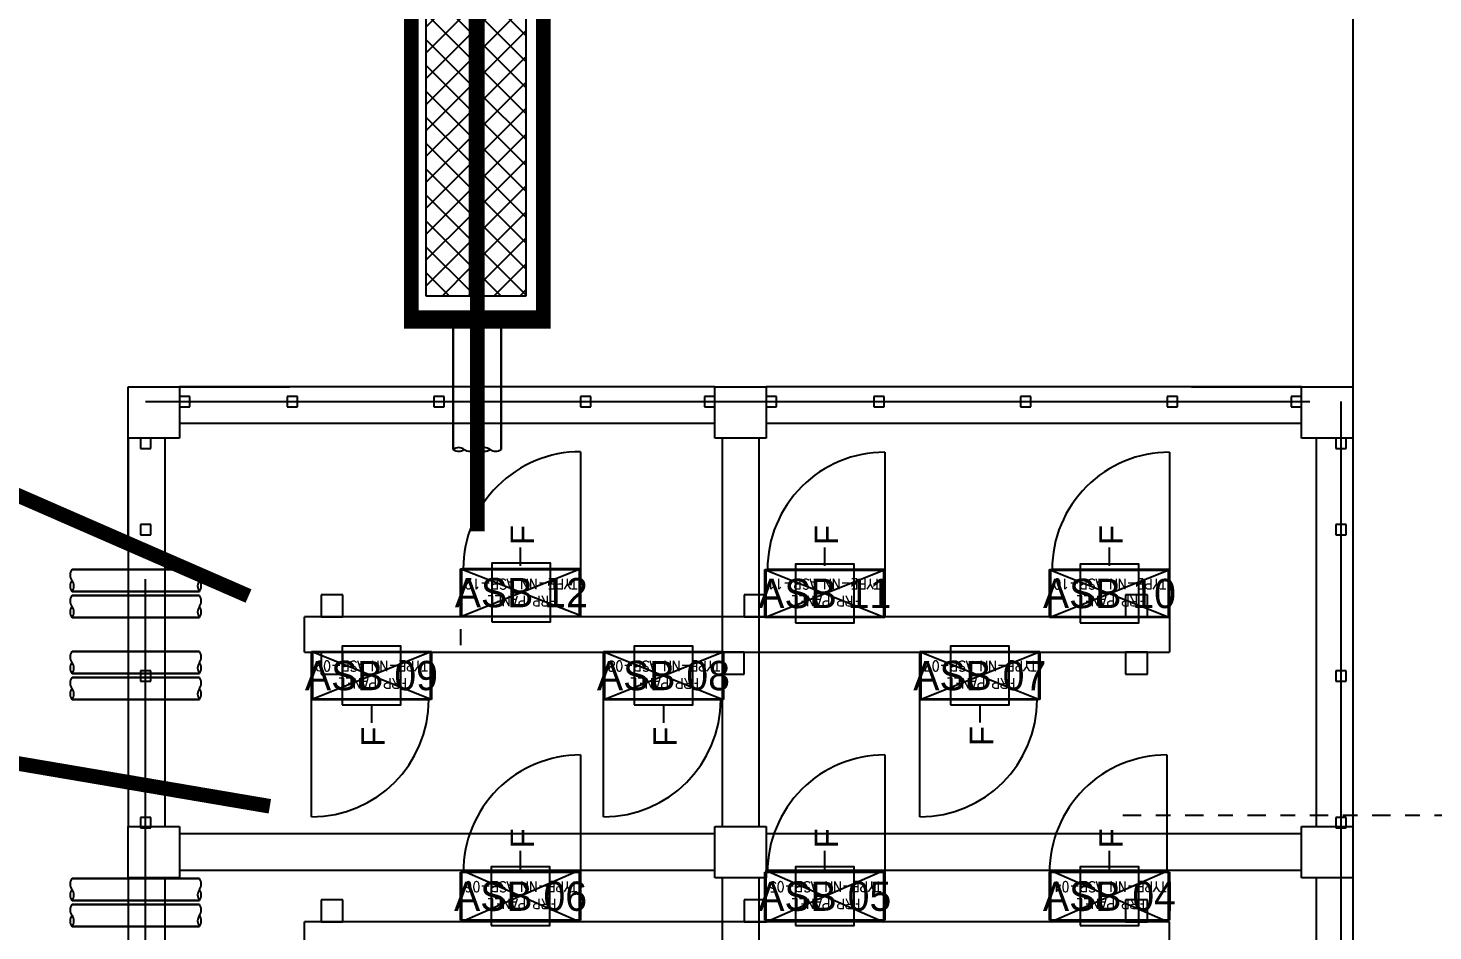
# Model space of a CAD drawing. Header units: metres. Extents: x 530959 to 531458, y 2674234 to 2674577.
# Drawn here: x 531141.56 to 531151.14, y 2674393.89 to 2674400.05 of the extents above; entities that cross this region are included whole.
import ezdxf
from ezdxf.enums import TextEntityAlignment as Align

# ---------------------------------------------------------------- set-up
doc = ezdxf.new("R2010")
doc.units = ezdxf.units.M
for name, pattern in [('CENTER', [2, 1.25, -0.25, 0.25, -0.25]), ('DASHED', [0.75, 0.5, -0.25]), ('DASHED2', [0.375, 0.25, -0.125]), ('HIDDEN', [0.375, 0.25, -0.125]), ('PHANTOM', [63.50000000000001, 31.75, -6.35, 6.35, -6.35, 6.35, -6.35])]:
    doc.linetypes.add(name, pattern=pattern)
for name, color, linetype in [('1', 5, 'Continuous'), ('300mm Hume Pipe', 74, 'Continuous'), ('Excavation', 7, 'Continuous'), ('IDT', 7, 'Continuous'), ('Trench (AC)-BL11', 14, 'Continuous')]:
    doc.layers.add(name, color=color, linetype=linetype)
doc.styles.add('Arial', font='arial.ttf')
doc.styles.add('RomanS', font='romans.shx')
doc.styles.get("Standard").update_dxf_attribs({"font": 'Adani Regular.ttf'})
doc.linetypes.add('FOUNDATION LAYOUT$0$FENCELINE1', pattern='A,6.35,-2.54,[133,ltypeshp.shx,S=2.54,R=0,X=-2.54,Y=0],-2.54,25.4', length=36.83)

# ---------------------------------------------------------------- blocks, each defined once
blk = doc.blocks.new('ASB')
at = {"layer": '1', "color": 5}
blk.add_lwpolyline([(-0.2, -0.2), (0.2, -0.2), (0.2, 0.2), (-0.2, 0.2)], close=True, dxfattribs=at)
at = {"layer": '1', "color": 7}
blk.add_attdef('ID', text='', height=0.2, dxfattribs=at).set_placement((0, 0), align=Align.MIDDLE_CENTER)
blk = doc.blocks.new('IDT')
at = {"layer": 'IDT', "color": 8, "linetype": 'PHANTOM', "ltscale": 0.25}
for p, q in [((33.78305947702646, 18.31032447560767), (33.78305947702646, 9.160324475607581)), ((25.63305947702636, 9.160324475607581), (25.63305947702636, 16.03532447560758)), ((33.78305947702646, 9.160324475607581), (25.63305947702636, 9.160324475607581))]:
    blk.add_line(p, q, dxfattribs=at)
at = {"layer": 'IDT', "color": 8}
for p, q in [((25.55203310577579, 12.4101457710284), (25.55203310577579, 15.06014577102826)), ((25.80203310577579, 12.4101457710284), (25.80203310577579, 15.06014577102826)), ((29.60203310577552, 12.4101457710284), (29.60203310577552, 15.06014577102826)), ((29.85203310577552, 12.4101457710284), (29.85203310577552, 15.06014577102826)), ((33.6520331057757, 12.4101457710284), (33.6520331057757, 15.06014577102826)), ((33.9020331057757, 12.4101457710284), (33.9020331057757, 15.06014577102826)), ((32.69925086083848, 12.9496635550712), (32.69925086083848, 12.70966355596477)), ((26.80203310577579, 12.70966355596477), (32.69924909500176, 12.70966355596477)), ((26.80203310577579, 12.6983996193245), (27.62003310577555, 12.6983996193245)), ((26.80203310577579, 12.37139961932451), (26.80203310577579, 12.6983996193245)), ((26.81103310577581, 12.36014072685623), (26.81103310577581, 12.70965851179255)), ((26.81103310577581, 12.70965851179255), (27.61103310577553, 12.70965851179255)), ((27.61103310577553, 12.70965851179255), (26.81103310577581, 12.36014072685623)), ((27.61103310577553, 12.36014072685623), (26.81103310577581, 12.70965851179255)), ((26.95103310577568, 12.70965851179255), (26.95103310577568, 12.55965851179269)), ((27.10103310577577, 12.70965851179255), (26.95103310577568, 12.70965851179255)), ((27.10103310577577, 12.55965851179269), (27.10103310577577, 12.70965851179255)), ((27.61103310577553, 12.70965851179255), (27.61103310577553, 12.36014072685623)), ((27.62003310577555, 12.6983996193245), (27.62003310577555, 12.37139961932451)), ((28.7430331057756, 12.6983996193245), (29.56103310577581, 12.6983996193245)), ((28.7430331057756, 12.37139961932451), (28.7430331057756, 12.6983996193245)), ((28.75203310577561, 12.36014072685623), (28.75203310577561, 12.70965851179255)), ((28.75203310577561, 12.70965851179255), (29.55203310577579, 12.70965851179255)), ((29.55203310577579, 12.70965851179255), (28.75203310577561, 12.36014072685623)), ((29.55203310577579, 12.36014072685623), (28.75203310577561, 12.70965851179255)), ((29.55203310577579, 12.70965851179255), (29.55203310577579, 12.36014072685623)), ((29.55203310577579, 12.70965851179255), (29.55203310577579, 12.55965851179246)), ((29.70203310577588, 12.70965851179255), (29.55203310577579, 12.70965851179255)), ((29.56103310577581, 12.6983996193245), (29.56103310577581, 12.37139961932451)), ((29.70203310577588, 12.55965851179246), (29.70203310577588, 12.70965851179255)), ((30.81703310577566, 12.69840466349649), (31.63503310577542, 12.69840466349649)), ((30.81703310577566, 12.37140466349649), (30.81703310577566, 12.69840466349649)), ((30.82603310577568, 12.36014577102844), (30.82603310577568, 12.70966355596477)), ((30.82603310577568, 12.70966355596477), (31.62603310577586, 12.70966355596477)), ((30.82603310577568, 12.36014577102844), (31.62603310577586, 12.70966355596477)), ((30.82603310577568, 12.70966355596477), (31.62603310577586, 12.36014577102844)), ((31.62603310577586, 12.70966355596477), (31.62603310577586, 12.36014577102844)), ((31.63503310577542, 12.69840466349649), (31.63503310577542, 12.37140466349649)), ((32.43692632624405, 12.70965851179255), (32.43692632624405, 12.55965851179269)), ((32.58692632624414, 12.70965851179255), (32.43692632624405, 12.70965851179255)), ((32.58692632624414, 12.55965851179269), (32.58692632624414, 12.70965851179255)), ((26.95103310577568, 12.55965851179269), (27.10103310577577, 12.55965851179269)), ((29.55203310577579, 12.55965851179246), (29.70203310577588, 12.55965851179246)), ((32.43692632624405, 12.55965851179269), (32.58692632624414, 12.55965851179269)), ((25.55203310577579, 12.06014577102826), (25.55203310577579, 12.4101457710284)), ((25.55203310577579, 12.4101457710284), (25.9020331057757, 12.4101457710284)), ((25.9020331057757, 12.4101457710284), (25.9020331057757, 12.06014577102826)), ((25.9020331057757, 12.36014577102844), (29.55203310577579, 12.36014577102844)), ((27.62003310577555, 12.37139961932451), (26.80203310577579, 12.37139961932451)), ((27.61103310577553, 12.36014072685623), (26.81103310577581, 12.36014072685623)), ((29.56103310577581, 12.37139961932451), (28.7430331057756, 12.37139961932451)), ((29.55203310577579, 12.36014072685623), (28.75203310577561, 12.36014072685623)), ((29.55203310577579, 12.06014577102826), (29.55203310577579, 12.4101457710284)), ((29.55203310577579, 12.4101457710284), (29.9020331057757, 12.4101457710284)), ((29.9020331057757, 12.4101457710284), (29.9020331057757, 12.06014577102826)), ((29.9020331057757, 12.36014577102844), (33.55203310577579, 12.36014577102844)), ((31.63503310577542, 12.37140466349649), (30.81703310577566, 12.37140466349649)), ((31.62603310577586, 12.36014577102844), (30.82603310577568, 12.36014577102844)), ((33.55203310577579, 12.06014577102826), (33.55203310577579, 12.4101457710284)), ((33.55203310577579, 12.4101457710284), (33.9020331057757, 12.4101457710284)), ((33.9020331057757, 12.4101457710284), (33.9020331057757, 12.06014577102826)), ((25.9020331057757, 12.11014577102844), (29.55203310577579, 12.11014577102844)), ((29.9020331057757, 12.11014577102844), (33.55203310577579, 12.11014577102844)), ((25.9020331057757, 12.06014577102826), (25.55203310577579, 12.06014577102826)), ((25.55203310577579, 9.410145771028397), (25.55203310577579, 12.06014577102826)), ((25.59805947702651, 12.06854747735485), (25.59805947702651, 11.99854747735469)), ((25.66805947702622, 12.06854747735485), (25.59805947702651, 12.06854747735485)), ((25.59805947702651, 11.99854747735469), (25.66805947702622, 11.99854747735469)), ((25.66805947702622, 11.99854747735469), (25.66805947702622, 12.06854747735485)), ((25.80203310577579, 9.410145771028397), (25.80203310577579, 12.06014577102826)), ((29.9020331057757, 12.06014577102826), (29.55203310577579, 12.06014577102826)), ((29.60203310577552, 9.410145771028397), (29.60203310577552, 12.06014577102826)), ((29.85203310577552, 9.410145771028397), (29.85203310577552, 12.06014577102826)), ((33.9020331057757, 12.06014577102826), (33.55203310577579, 12.06014577102826)), ((33.6520331057757, 9.410145771028397), (33.6520331057757, 12.06014577102826)), ((33.7480594770266, 12.06854747735485), (33.7480594770266, 11.99854747735469)), ((33.81805947702631, 12.06854747735485), (33.7480594770266, 12.06854747735485)), ((33.7480594770266, 11.99854747735469), (33.81805947702631, 11.99854747735469)), ((33.81805947702631, 11.99854747735469), (33.81805947702631, 12.06854747735485)), ((33.9020331057757, 9.410145771028397), (33.9020331057757, 12.06014577102826)), ((27.68603310577581, 11.1931585117926), (28.50403310577556, 11.1931585117926)), ((27.68603310577581, 10.86615851179261), (27.68603310577581, 11.1931585117926)), ((27.69503310577582, 10.86965851179264), (27.69503310577582, 11.18965851179257)), ((27.69503310577582, 11.18965851179257), (28.49503310577555, 11.18965851179257)), ((28.49503310577555, 11.18965851179257), (27.69503310577582, 10.86965851179264)), ((28.49503310577555, 10.86965851179264), (27.69503310577582, 11.18965851179257)), ((28.49503310577555, 11.18965851179257), (28.49503310577555, 10.86965851179264)), ((28.50403310577556, 11.1931585117926), (28.50403310577556, 10.86615851179261)), ((29.8430331057755, 11.19316355596482), (30.66103310577572, 11.19316355596482)), ((29.8430331057755, 10.86616355596482), (29.8430331057755, 11.19316355596482)), ((29.85203310577552, 10.86966355596462), (29.85203310577552, 11.18966355596478)), ((29.85203310577552, 11.18966355596478), (30.6520331057757, 11.18966355596478)), ((30.6520331057757, 11.18966355596478), (29.85203310577552, 10.86966355596462)), ((30.6520331057757, 10.86966355596462), (29.85203310577552, 11.18966355596478)), ((30.6520331057757, 11.18966355596478), (30.6520331057757, 10.86966355596462)), ((30.66103310577572, 11.19316355596482), (30.66103310577572, 10.86616355596482)), ((31.83392632624444, 11.19316355596482), (32.65192632624419, 11.19316355596482)), ((31.83392632624444, 10.86616355596482), (31.83392632624444, 11.19316355596482)), ((31.84292632624445, 10.86966355596462), (31.84292632624445, 11.18966355596478)), ((31.84292632624445, 11.18966355596478), (32.64292632624418, 11.18966355596478)), ((31.84292632624445, 10.86966355596462), (32.64292632624418, 11.18966355596478)), ((31.84292632624445, 11.18966355596478), (32.64292632624418, 10.86966355596485)), ((32.64292632624418, 11.18966355596478), (32.64292632624418, 10.86966355596485)), ((32.65192632624419, 11.19316355596482), (32.65192632624419, 10.86616355596482)), ((25.59805947702651, 11.06854747735485), (25.59805947702651, 10.99854747735469)), ((25.66805947702622, 11.06854747735485), (25.59805947702651, 11.06854747735485)), ((25.66805947702622, 10.99854747735469), (25.66805947702622, 11.06854747735485)), ((26.95103310577568, 11.01965851179273), (26.95103310577568, 10.86965851179264)), ((27.10103310577577, 11.01965851179273), (26.95103310577568, 11.01965851179273)), ((27.10103310577577, 10.86965851179264), (27.10103310577577, 11.01965851179273)), ((29.70203310577588, 11.01965851179273), (29.70203310577588, 10.86965851179264)), ((29.85203310577597, 11.01965851179273), (29.70203310577588, 11.01965851179273)), ((29.85203310577597, 10.86965851179264), (29.85203310577597, 11.01965851179273)), ((32.4369263262445, 11.0196585117925), (32.4369263262445, 10.86965851179264)), ((32.58692632624414, 11.0196585117925), (32.4369263262445, 11.0196585117925)), ((32.58692632624414, 10.86965851179264), (32.58692632624414, 11.0196585117925)), ((33.7480594770266, 11.06854747735485), (33.7480594770266, 10.99854747735469)), ((33.81805947702631, 11.06854747735485), (33.7480594770266, 11.06854747735485)), ((33.81805947702631, 10.99854747735469), (33.81805947702631, 11.06854747735485)), ((25.59805947702651, 10.99854747735469), (25.66805947702622, 10.99854747735469)), ((33.7480594770266, 10.99854747735469), (33.81805947702631, 10.99854747735469)), ((32.69924909500176, 10.86966355596462), (26.80203310577579, 10.86965851179286)), ((26.95103310577568, 10.86965851179264), (27.10103310577577, 10.86965851179264)), ((28.50403310577556, 10.86615851179261), (27.68603310577581, 10.86615851179261)), ((28.49503310577555, 10.86965851179264), (27.69503310577582, 10.86965851179264)), ((29.70203310577588, 10.86965851179264), (29.85203310577597, 10.86965851179264)), ((30.66103310577572, 10.86616355596482), (29.8430331057755, 10.86616355596482)), ((30.6520331057757, 10.86966355596462), (29.85203310577552, 10.86966355596462)), ((32.65192632624419, 10.86616355596482), (31.83392632624444, 10.86616355596482)), ((32.64292632624418, 10.86966355596485), (31.84292632624445, 10.86966355596462)), ((32.4369263262445, 10.86965851179264), (32.58692632624414, 10.86965851179264)), ((32.69925243467858, 10.86966355596758), (32.69925243467858, 10.62966355685978)), ((31.63518662643108, 10.71242244929829), (31.63518662643108, 10.8226436008905)), ((26.80203310577579, 10.6331585126876), (27.62003310577555, 10.6331585126876)), ((26.80203310577579, 10.3061585126876), (26.80203310577579, 10.6331585126876)), ((27.62003310577555, 10.6331585126876), (27.62003310577555, 10.3061585126876)), ((28.7430331057756, 10.6331585126876), (29.56103310577581, 10.6331585126876)), ((28.7430331057756, 10.3061585126876), (28.7430331057756, 10.6331585126876)), ((29.56103310577581, 10.6331585126876), (29.56103310577581, 10.3061585126876)), ((26.80203310577579, 10.62966355685978), (32.69924909500176, 10.62966355685978)), ((26.81103310577581, 10.30965851268763), (26.81103310577581, 10.62965851268757)), ((26.81103310577581, 10.62965851268757), (27.61103310577553, 10.62965851268757)), ((27.61103310577553, 10.62965851268757), (26.81103310577581, 10.30965851268763)), ((27.61103310577553, 10.30965851268763), (26.81103310577581, 10.62965851268757)), ((26.95103310577568, 10.62965851268757), (26.95103310577568, 10.6296585126878)), ((26.95103310577568, 10.62965851268757), (26.95103310577568, 10.47965851268748)), ((27.10103310577577, 10.62965851268757), (26.95103310577568, 10.62965851268757)), ((27.10103310577577, 10.47965851268748), (27.10103310577577, 10.62965851268757)), ((27.61103310577553, 10.62965851268757), (27.61103310577553, 10.30965851268763)), ((28.75203310577561, 10.30965851268763), (28.75203310577561, 10.62965851268757)), ((28.75203310577561, 10.62965851268757), (29.55203310577579, 10.62965851268757)), ((29.55203310577579, 10.62965851268757), (28.75203310577561, 10.30965851268763)), ((29.55203310577579, 10.30965851268763), (28.75203310577561, 10.62965851268757)), ((29.55203310577579, 10.62965851268757), (29.55203310577579, 10.30965851268763)), ((29.55203310577579, 10.62965851268757), (29.55203310577579, 10.47965851268748)), ((29.70203310577588, 10.62965851268757), (29.55203310577579, 10.62965851268757)), ((29.70203310577588, 10.47965851268748), (29.70203310577588, 10.62965851268757)), ((30.81703310577566, 10.62928158855436), (31.63503310577542, 10.62928158855436)), ((30.81703310577566, 10.30228158855437), (30.81703310577566, 10.62928158855436)), ((30.82603310577568, 10.3057815885544), (30.82603310577568, 10.62578158855433)), ((30.82603310577568, 10.62578158855433), (31.62603310577586, 10.62578158855433)), ((30.82603310577568, 10.3057815885544), (31.62603310577586, 10.62578158855433)), ((30.82603310577568, 10.61801765194389), (31.62603310577586, 10.3057815885544)), ((31.62603310577586, 10.62578158855433), (31.62603310577586, 10.3057815885544)), ((31.63503310577542, 10.62928158855436), (31.63503310577542, 10.30228158855437)), ((32.4369263262445, 10.62965851268757), (32.4369263262445, 10.47965851268748)), ((32.58692632624414, 10.62965851268757), (32.4369263262445, 10.62965851268757)), ((32.58692632624414, 10.47965851268748), (32.58692632624414, 10.62965851268757)), ((26.95103310577568, 10.47965851268748), (27.10103310577577, 10.47965851268748)), ((29.55203310577579, 10.47965851268748), (29.70203310577588, 10.47965851268748)), ((32.4369263262445, 10.47965851268748), (32.58692632624414, 10.47965851268748)), ((27.62003310577555, 10.3061585126876), (26.80203310577579, 10.3061585126876)), ((27.61103310577553, 10.30965851268763), (26.81103310577581, 10.30965851268763)), ((29.56103310577581, 10.3061585126876), (28.7430331057756, 10.3061585126876)), ((29.55203310577579, 10.30965851268763), (28.75203310577561, 10.30965851268763)), ((31.63503310577542, 10.30228158855437), (30.81703310577566, 10.30228158855437)), ((31.62603310577586, 10.3057815885544), (30.82603310577568, 10.3057815885544)), ((25.59805947702651, 10.06854747735485), (25.59805947702651, 9.998547477354691)), ((25.66805947702622, 10.06854747735485), (25.59805947702651, 10.06854747735485)), ((25.66805947702622, 9.998547477354691), (25.66805947702622, 10.06854747735485)), ((33.7480594770266, 10.06854747735485), (33.7480594770266, 9.998547477354691)), ((33.81805947702631, 10.06854747735485), (33.7480594770266, 10.06854747735485)), ((33.81805947702631, 9.998547477354691), (33.81805947702631, 10.06854747735485)), ((25.59805947702651, 9.998547477354691), (25.66805947702622, 9.998547477354691)), ((33.7480594770266, 9.998547477354691), (33.81805947702631, 9.998547477354691)), ((25.55203310577579, 9.06014577102826), (25.55203310577579, 9.410145771028397)), ((25.55203310577579, 9.410145771028397), (25.9020331057757, 9.410145771028397)), ((25.59805947702651, 9.480145771028333), (25.59805947702651, 9.410145771028397)), ((25.66805947702622, 9.480145771028333), (25.59805947702651, 9.480145771028333)), ((25.59805947702651, 9.410145771028397), (25.66805947702622, 9.410145771028397)), ((25.66805947702622, 9.410145771028397), (25.66805947702622, 9.480145771028333)), ((25.9020331057757, 9.410145771028397), (25.9020331057757, 9.06014577102826)), ((29.55203310577579, 9.06014577102826), (29.55203310577579, 9.410145771028397)), ((29.55203310577579, 9.410145771028397), (29.9020331057757, 9.410145771028397)), ((29.9020331057757, 9.410145771028397), (29.9020331057757, 9.06014577102826)), ((33.55203310577579, 9.06014577102826), (33.55203310577579, 9.410145771028397)), ((33.55203310577579, 9.410145771028397), (33.9020331057757, 9.410145771028397)), ((33.7480594770266, 9.480145771028333), (33.7480594770266, 9.410145771028397)), ((33.81805947702631, 9.480145771028333), (33.7480594770266, 9.480145771028333)), ((33.7480594770266, 9.410145771028397), (33.81805947702631, 9.410145771028397)), ((33.81805947702631, 9.410145771028397), (33.81805947702631, 9.480145771028333)), ((33.9020331057757, 9.410145771028397), (33.9020331057757, 9.06014577102826)), ((25.9020331057757, 9.31014577102826), (29.55203310577579, 9.31014577102826)), ((29.9020331057757, 9.31014577102826), (33.55203310577579, 9.31014577102826)), ((25.9020331057757, 9.195324475607663), (25.9020331057757, 9.1253244756075)), ((25.97203310577586, 9.195324475607663), (25.9020331057757, 9.195324475607663)), ((25.97203310577586, 9.1253244756075), (25.97203310577586, 9.195324475607663)), ((26.7480594770266, 9.195324475607663), (26.7480594770266, 9.1253244756075)), ((26.81805947702631, 9.195324475607663), (26.7480594770266, 9.195324475607663)), ((26.81805947702631, 9.1253244756075), (26.81805947702631, 9.195324475607663)), ((27.7480594770266, 9.195324475607663), (27.7480594770266, 9.1253244756075)), ((27.81805947702631, 9.195324475607663), (27.7480594770266, 9.195324475607663)), ((27.81805947702631, 9.1253244756075), (27.81805947702631, 9.195324475607663)), ((28.7480594770266, 9.195324475607663), (28.7480594770266, 9.1253244756075)), ((28.81805947702631, 9.195324475607663), (28.7480594770266, 9.195324475607663)), ((28.81805947702631, 9.1253244756075), (28.81805947702631, 9.195324475607663)), ((29.48220577756118, 9.195324475607663), (29.48220577756118, 9.1253244756075)), ((29.55220577756089, 9.195324475607663), (29.48220577756118, 9.195324475607663)), ((29.55220577756089, 9.1253244756075), (29.55220577756089, 9.195324475607663)), ((29.9020331057757, 9.195324475607663), (29.9020331057757, 9.1253244756075)), ((29.97203310577586, 9.195324475607663), (29.9020331057757, 9.195324475607663)), ((29.97203310577586, 9.1253244756075), (29.97203310577586, 9.195324475607663)), ((30.7480594770266, 9.195324475607663), (30.7480594770266, 9.1253244756075)), ((30.81805947702631, 9.195324475607663), (30.7480594770266, 9.195324475607663)), ((30.81805947702631, 9.1253244756075), (30.81805947702631, 9.195324475607663)), ((31.7480594770266, 9.195324475607663), (31.7480594770266, 9.1253244756075)), ((31.81805947702631, 9.195324475607663), (31.7480594770266, 9.195324475607663)), ((31.81805947702631, 9.1253244756075), (31.81805947702631, 9.195324475607663)), ((32.7480594770266, 9.195324475607663), (32.7480594770266, 9.1253244756075)), ((32.81805947702631, 9.195324475607663), (32.7480594770266, 9.195324475607663)), ((32.81805947702631, 9.1253244756075), (32.81805947702631, 9.195324475607663)), ((33.48203310577563, 9.195324475607663), (33.48203310577563, 9.1253244756075)), ((33.55203310577579, 9.195324475607663), (33.48203310577563, 9.195324475607663)), ((33.55203310577579, 9.1253244756075), (33.55203310577579, 9.195324475607663)), ((25.9020331057757, 9.1253244756075), (25.97203310577586, 9.1253244756075)), ((26.7480594770266, 9.1253244756075), (26.81805947702631, 9.1253244756075)), ((27.7480594770266, 9.1253244756075), (27.81805947702631, 9.1253244756075)), ((28.7480594770266, 9.1253244756075), (28.81805947702631, 9.1253244756075)), ((29.48220577756118, 9.1253244756075), (29.55220577756089, 9.1253244756075)), ((29.9020331057757, 9.1253244756075), (29.97203310577586, 9.1253244756075)), ((30.7480594770266, 9.1253244756075), (30.81805947702631, 9.1253244756075)), ((31.7480594770266, 9.1253244756075), (31.81805947702631, 9.1253244756075)), ((32.7480594770266, 9.1253244756075), (32.81805947702631, 9.1253244756075)), ((33.48203310577563, 9.1253244756075), (33.55203310577579, 9.1253244756075)), ((25.9020331057757, 9.06014577102826), (25.55203310577579, 9.06014577102826)), ((25.9020331057757, 9.06014577102826), (29.55203310577579, 9.06014577102826)), ((29.9020331057757, 9.06014577102826), (29.55203310577579, 9.06014577102826)), ((29.9020331057757, 9.06014577102826), (33.55203310577579, 9.06014577102826)), ((33.9020331057757, 9.06014577102826), (33.55203310577579, 9.06014577102826))]:
    blk.add_line(p, q, dxfattribs=at)
at = {"layer": 'IDT', "color": 8, "linetype": 'HIDDEN', "ltscale": 2.5}
for p, q in [((26.80203310577579, 12.94965849996277), (26.80203310577579, 12.70966355596477)), ((26.80203310577579, 10.62966355685978), (26.80203292904551, 10.86965851179264))]:
    blk.add_line(p, q, dxfattribs=at)
at = {"layer": 'IDT', "color": 124}
for p, q in [((34.28454869628402, 12.74087170985524), (33.41546722306956, 12.74087170985524)), ((33.41546722306956, 12.74087170985524), (34.28454869628402, 12.74087170985524)), ((33.41546722306956, 12.59087170985538), (34.28454869628402, 12.59087170985538)), ((34.28454869628402, 12.59087170985538), (33.41546722306956, 12.59087170985538)), ((34.28454869628584, 12.56382425637355), (33.41546722307137, 12.56382425637355)), ((33.41546722307137, 12.56382425637355), (34.28454869628584, 12.56382425637355)), ((33.41546722307137, 12.41382425637346), (34.28454869628584, 12.41382425637346)), ((34.28454869628584, 12.41382425637346), (33.41546722307137, 12.41382425637346)), ((34.28454869628402, 11.19321100944774), (33.41546722306956, 11.19321100944774)), ((33.41546722306956, 11.19321100944774), (34.28454869628402, 11.19321100944774)), ((33.41546722306956, 11.04321100944787), (34.28454869628402, 11.04321100944787)), ((34.28454869628402, 11.04321100944787), (33.41546722306956, 11.04321100944787)), ((34.28454869628584, 11.01616355596605), (33.41546722307137, 11.01616355596605)), ((33.41546722307137, 11.01616355596605), (34.28454869628584, 11.01616355596605)), ((33.41546722307137, 10.86616355596618), (34.28454869628584, 10.86616355596618)), ((34.28454869628584, 10.86616355596618), (33.41546722307137, 10.86616355596618)), ((34.28454869628402, 10.63321101034273), (33.41546722306956, 10.63321101034273)), ((33.41546722306956, 10.63321101034273), (34.28454869628402, 10.63321101034273)), ((33.41546722306956, 10.48321101034287), (34.28454869628402, 10.48321101034287)), ((34.28454869628402, 10.48321101034287), (33.41546722306956, 10.48321101034287)), ((34.28454869628584, 10.45616355686104), (33.41546722307137, 10.45616355686104)), ((33.41546722307137, 10.45616355686104), (34.28454869628584, 10.45616355686104)), ((33.41546722307137, 10.30616355686118), (34.28454869628584, 10.30616355686118)), ((34.28454869628584, 10.30616355686118), (33.41546722307137, 10.30616355686118)), ((31.3578251571378, 9.487376799342314), (31.3578251571378, 8.61829532612785)), ((31.3578251571378, 8.61829532612785), (31.3578251571378, 9.487376799342314)), ((31.50782515713789, 8.61829532612785), (31.50782515713789, 9.487376799342314)), ((31.50782515713789, 9.487376799342314), (31.50782515713789, 8.61829532612785)), ((31.53487261061926, 9.487376799344133), (31.53487261061926, 8.618295326129669)), ((31.53487261061926, 8.618295326129669), (31.53487261061926, 9.487376799344133)), ((31.68487261061935, 8.618295326129669), (31.68487261061935, 9.487376799344133)), ((31.68487261061935, 9.487376799344133), (31.68487261061935, 8.618295326129669))]:
    blk.add_line(p, q, dxfattribs=at)
at = {"layer": 'IDT', "color": 7}
for p, q in [((26.80203310577579, 12.6983996193245), (27.62003310577555, 12.6983996193245)), ((26.80203310577579, 12.37139961932451), (26.80203310577579, 12.6983996193245)), ((27.62003310577555, 12.6983996193245), (27.62003310577555, 12.37139961932451)), ((28.7430331057756, 12.6983996193245), (29.56103310577581, 12.6983996193245)), ((28.7430331057756, 12.37139961932451), (28.7430331057756, 12.6983996193245)), ((29.56103310577581, 12.6983996193245), (29.56103310577581, 12.37139961932451)), ((30.81703310577566, 12.69840466349649), (31.63503310577542, 12.69840466349649)), ((30.81703310577566, 12.37140466349649), (30.81703310577566, 12.69840466349649)), ((31.63503310577542, 12.69840466349649), (31.63503310577542, 12.37140466349649)), ((27.62003310577555, 12.37139961932451), (26.80203310577579, 12.37139961932451)), ((29.56103310577581, 12.37139961932451), (28.7430331057756, 12.37139961932451)), ((31.63503310577542, 12.37140466349649), (30.81703310577566, 12.37140466349649)), ((27.21103310577544, 12.34967314081598), (27.21103310577544, 12.29851736962621)), ((27.21103310577544, 12.29851736962621), (27.21103310577544, 12.22599490130699)), ((29.1520331057757, 12.34967314081598), (29.1520331057757, 12.29851736962621)), ((29.1520331057757, 12.29851736962621), (29.1520331057757, 12.22599490130699)), ((31.22603310577577, 12.34967818498797), (31.22603310577577, 12.2985224137982)), ((31.22603310577577, 12.2985224137982), (31.22603310577577, 12.2259999454792)), ((28.09503310577546, 11.27669120714529), (28.09503310577546, 11.34921367546428)), ((30.25203310577561, 11.28019625131731), (30.25203310577561, 11.35271871963653)), ((32.24292632624409, 11.28019625131731), (32.24292632624409, 11.35271871963653)), ((28.09503310577546, 11.22553543595552), (28.09503310577546, 11.27669120714529)), ((30.25203310577561, 11.22904048012754), (30.25203310577561, 11.28019625131731)), ((32.24292632624409, 11.22904048012776), (32.24292632624409, 11.28019625131731)), ((27.68603310577581, 11.1931585117926), (28.50403310577556, 11.1931585117926)), ((27.68603310577581, 10.86615851179261), (27.68603310577581, 11.1931585117926)), ((28.50403310577556, 11.1931585117926), (28.50403310577556, 10.86615851179261)), ((29.8430331057755, 11.19316355596482), (30.66103310577572, 11.19316355596482)), ((29.8430331057755, 10.86616355596482), (29.8430331057755, 11.19316355596482)), ((30.66103310577572, 11.19316355596482), (30.66103310577572, 10.86616355596482)), ((31.83392632624444, 11.19316355596482), (32.65192632624419, 11.19316355596482)), ((31.83392632624444, 10.86616355596482), (31.83392632624444, 11.19316355596482)), ((32.65192632624419, 11.19316355596482), (32.65192632624419, 10.86616355596482)), ((28.50403310577556, 10.86615851179261), (27.68603310577581, 10.86615851179261)), ((30.66103310577572, 10.86616355596482), (29.8430331057755, 10.86616355596482)), ((32.65192632624419, 10.86616355596482), (31.83392632624444, 10.86616355596482)), ((26.80203310577579, 10.6331585126876), (27.62003310577555, 10.6331585126876)), ((26.80203310577579, 10.3061585126876), (26.80203310577579, 10.6331585126876)), ((27.62003310577555, 10.6331585126876), (27.62003310577555, 10.3061585126876)), ((28.7430331057756, 10.6331585126876), (29.56103310577581, 10.6331585126876)), ((28.7430331057756, 10.3061585126876), (28.7430331057756, 10.6331585126876)), ((29.56103310577581, 10.6331585126876), (29.56103310577581, 10.3061585126876)), ((30.81703310577566, 10.62928158855436), (31.63503310577542, 10.62928158855436)), ((30.81703310577566, 10.30228158855437), (30.81703310577566, 10.62928158855436)), ((31.63503310577542, 10.62928158855436), (31.63503310577542, 10.30228158855437)), ((27.62003310577555, 10.3061585126876), (26.80203310577579, 10.3061585126876)), ((27.21103310577544, 10.28055006587385), (27.21103310577544, 10.22939429468408)), ((29.56103310577581, 10.3061585126876), (28.7430331057756, 10.3061585126876)), ((29.1520331057757, 10.28055006587385), (29.1520331057757, 10.22939429468408)), ((31.63503310577542, 10.30228158855437), (30.81703310577566, 10.30228158855437)), ((31.22603310577577, 10.28055511004584), (31.22603310577577, 10.22939933885607)), ((27.21103310577544, 10.22939429468408), (27.21103310577544, 10.15687182636486)), ((29.1520331057757, 10.22939429468408), (29.1520331057757, 10.15687182636486)), ((31.22603310577577, 10.22939933885607), (31.22603310577577, 10.15687687053685))]:
    blk.add_line(p, q, dxfattribs=at)
at = {"layer": 'IDT', "color": 8, "linetype": 'DASHED', "ltscale": 5}
for p, q in [((26.82003310577582, 11.57139961932478), (26.82003310577582, 12.37139961932451)), ((26.82003310577582, 12.37139961932451), (26.86386872221445, 12.37139961932451)), ((26.86386872221445, 12.37139961932451), (27.62003310577555, 12.37139961932451)), ((28.7430331057756, 11.57139961932478), (28.7430331057756, 12.37139961932451)), ((28.7430331057756, 12.37139961932451), (28.78686872221422, 12.37139961932451)), ((28.78686872221422, 12.37139961932451), (29.54303310577532, 12.37139961932451)), ((30.81703310577566, 11.57139961932478), (30.81703310577566, 12.37139961932451)), ((30.81703310577566, 12.37139961932451), (30.86086872221384, 12.37139961932451)), ((30.86086872221384, 12.37139961932451), (31.61703310577539, 12.37139961932451)), ((28.50403310577556, 11.99315851179233), (28.50403310577556, 11.1931585117926)), ((30.66103310577617, 11.99316355596432), (30.66103310577617, 11.19316355596482)), ((32.65192632624419, 11.99316355596454), (32.65192632624419, 11.19316355596482)), ((28.46019748933739, 11.1931585117926), (27.70403310577584, 11.1931585117926)), ((28.50403310577556, 11.1931585117926), (28.46019748933739, 11.1931585117926)), ((30.61719748933754, 11.19316355596482), (29.86103310577644, 11.19316355596482)), ((30.66103310577617, 11.19316355596482), (30.61719748933754, 11.19316355596482)), ((32.60809070980602, 11.19316355596482), (31.85192632624447, 11.19316355596482)), ((32.65192632624419, 11.19316355596482), (32.60809070980602, 11.19316355596482)), ((26.80203310577579, 9.506158512688103), (26.80203310577579, 10.3061585126876)), ((26.80203310577579, 10.3061585126876), (26.84586872221396, 10.3061585126876)), ((26.84586872221396, 10.3061585126876), (27.60203310577552, 10.3061585126876)), ((28.7430331057756, 9.506158512688103), (28.7430331057756, 10.3061585126876)), ((28.7430331057756, 10.3061585126876), (28.78686872221377, 10.3061585126876)), ((28.78686872221377, 10.3061585126876), (29.54303310577532, 10.3061585126876)), ((30.81703310577566, 9.502281588554638), (30.81703310577566, 10.30228158855437)), ((30.81703310577566, 10.30228158855437), (30.86086872221384, 10.30228158855437)), ((30.86086872221384, 10.30228158855437), (31.61703310577539, 10.30228158855437))]:
    blk.add_line(p, q, dxfattribs=at)
at = {"layer": 'IDT', "color": 8, "linetype": 'CENTER', "ltscale": 0.1}
blk.add_line((12.54466172499477, 11.98536070191847), (27.16418015071557, 11.98536070191847), dxfattribs=at)
at = {"layer": 'IDT', "color": 8, "linetype": 'DASHED2', "ltscale": 5}
for p, q in [((25.55203310577579, 9.06014577102826), (25.55203310577579, 10.1601457710284)), ((33.9020331057757, 10.1601457710284), (33.9020331057757, 9.06014577102826)), ((26.6520331057757, 9.06014577102826), (25.55203310577579, 9.06014577102826)), ((33.9020331057757, 9.06014577102826), (32.80203310577579, 9.06014577102826))]:
    blk.add_line(p, q, dxfattribs=at)
at = {"layer": 'IDT', "color": 7, "linetype": 'FOUNDATION LAYOUT$0$FENCELINE1', "ltscale": 0.01}
blk.add_lwpolyline([(19.91065726106834, 22.48539390819508), (11.80103310577559, 22.48539390819508), (11.80103310577559, 6.210393908265019), (19.73137271900467, 6.210393908225001), (25.55203310577579, 6.210393908225001), (25.55203310577579, 9.06014577102826)], dxfattribs=at)
at = {"layer": 'IDT', "color": 124}
for centre, radius, start, end in [((33.46528137758176, 12.70337170985579), 0.06235142331725626, 143.0276363458421, 216.9723636541578), ((33.36565306855007, 12.70337170985465), 0.06235142332423081, 323.0276363719184, 36.97236362808165), ((34.33436285080396, 12.70337170985465), 0.06235142332423081, 143.0276363719183, 216.9723636280808), ((34.23473454177227, 12.70337170985579), 0.06235142331725626, 323.0276363458421, 36.9723636541579), ((33.46528137758449, 12.6283717098546), 0.06235142331974031, 143.0276363562435, 216.9723636280808), ((34.23473454176909, 12.6283717098546), 0.06235142331974031, 323.0276363719184, 36.9723636437565), ((33.46528137758358, 12.52632425637387), 0.06235142331725626, 143.0276363458421, 216.9723636541578), ((33.36565306855189, 12.52632425637296), 0.06235142332423081, 323.0276363719184, 36.97236362808165), ((34.33436285080577, 12.52632425637296), 0.06235142332423081, 143.0276363719183, 216.9723636280808), ((34.23473454177409, 12.52632425637387), 0.06235142331725626, 323.0276363458421, 36.9723636541579), ((33.46528137758631, 12.45132425637291), 0.06235142331974031, 143.0276363562435, 216.9723636280808), ((34.23473454177091, 12.45132425637291), 0.06235142331974031, 323.0276363719184, 36.9723636437565), ((33.46528137758176, 11.15571100944828), 0.06235142331725626, 143.0276363458421, 216.9723636541578), ((33.46528137758449, 11.0807110094471), 0.06235142331974031, 143.0276363562435, 216.9723636280808), ((33.36565306855007, 11.15571100944715), 0.06235142332423081, 323.0276363719184, 36.97236362808165), ((34.33436285080396, 11.15571100944715), 0.06235142332423081, 143.0276363719183, 216.9723636280808), ((34.23473454177227, 11.15571100944828), 0.06235142331725626, 323.0276363458421, 36.9723636541579), ((34.23473454176909, 11.0807110094471), 0.06235142331974031, 323.0276363719184, 36.9723636437565), ((33.46528137758358, 10.97866355596659), 0.06235142331725626, 143.0276363458421, 216.9723636541578), ((33.36565306855189, 10.97866355596545), 0.06235142332423081, 323.0276363719184, 36.97236362808165), ((34.33436285080577, 10.97866355596545), 0.06235142332423081, 143.0276363719183, 216.9723636280808), ((34.23473454177409, 10.97866355596659), 0.06235142331725626, 323.0276363458421, 36.9723636541579), ((33.46528137758631, 10.90366355596541), 0.06235142331974031, 143.0276363562435, 216.9723636280808), ((34.23473454177091, 10.90366355596541), 0.06235142331974031, 323.0276363719184, 36.9723636437565), ((33.46528137758176, 10.59571101034328), 0.06235142331725626, 143.0276363458421, 216.9723636541578), ((33.36565306855007, 10.59571101034214), 0.06235142332423081, 323.0276363719184, 36.97236362808165), ((34.33436285080396, 10.59571101034214), 0.06235142332423081, 143.0276363719183, 216.9723636280808), ((34.23473454177227, 10.59571101034328), 0.06235142331725626, 323.0276363458421, 36.9723636541579), ((33.46528137758449, 10.5207110103421), 0.06235142331974031, 143.0276363562435, 216.9723636280808), ((34.23473454176909, 10.5207110103421), 0.06235142331974031, 323.0276363719184, 36.9723636437565), ((33.46528137758358, 10.41866355686159), 0.06235142331725626, 143.0276363458421, 216.9723636541578), ((33.36565306855189, 10.41866355686045), 0.06235142332423081, 323.0276363719184, 36.97236362808165), ((34.33436285080577, 10.41866355686045), 0.06235142332423081, 143.0276363719183, 216.9723636280808), ((34.23473454177409, 10.41866355686159), 0.06235142331725626, 323.0276363458421, 36.9723636541579), ((33.46528137758631, 10.34366355686041), 0.06235142331974031, 143.0276363562435, 216.9723636280808), ((34.23473454177091, 10.34366355686041), 0.06235142331974031, 323.0276363719184, 36.9723636437565), ((31.39532515713725, 9.43756264482738), 0.06235142331974176, 53.02763635368521, 126.9723636463148), ((31.47032515713798, 9.437562644830336), 0.06235142331725626, 53.02763635368521, 126.9723636463148), ((31.47032515713707, 9.537190953862023), 0.06235142332423227, 233.0276363536852, 306.9723636463148), ((31.57237261061871, 9.4375626448292), 0.06235142331974176, 53.02763635368521, 126.9723636463148), ((31.6473726106199, 9.437562644832155), 0.06235142331725626, 53.02763635368521, 126.9723636463148), ((31.64737261061853, 9.537190953863842), 0.06235142332423227, 233.0276363536852, 306.9723636463148), ((31.47032515713707, 8.568481171608141), 0.06235142332423227, 53.02763635368521, 126.9723636463148), ((31.64737261061853, 8.56848117160996), 0.06235142332423227, 53.02763635368521, 126.9723636463148), ((31.39532515713725, 8.668109480642784), 0.06235142331974176, 233.0276363536852, 306.9723636463148), ((31.47032515713798, 8.668109480639828), 0.06235142331725626, 233.0276363536852, 306.9723636463148), ((31.57237261061871, 8.668109480644603), 0.06235142331974176, 233.0276363536852, 306.9723636463148), ((31.6473726106199, 8.668109480641647), 0.06235142331725626, 233.0276363536852, 306.9723636463148)]:
    blk.add_arc(centre, radius, start, end, dxfattribs=at)
at = {"layer": 'IDT', "color": 8, "linetype": 'DASHED', "ltscale": 5}
for centre, start, end in [((26.82003310577582, 12.37139961932451), 270, 0), ((28.7430331057756, 12.37139961932451), 270, 0), ((30.81703310577566, 12.37139961932451), 270, 0), ((28.50403310577556, 11.1931585117926), 90, 180), ((30.66103310577617, 11.19316355596482), 90, 180), ((32.65192632624419, 11.19316355596482), 90, 180), ((26.80203310577579, 10.3061585126876), 270, 0), ((28.7430331057756, 10.3061585126876), 270, 0), ((30.81703310577566, 10.30228158855437), 270, 0)]:
    blk.add_arc(centre, 0.7999999999996508, start, end, dxfattribs=at)
at = {"layer": 'IDT', "color": 7, "style": 'RomanS', "width": 0.9}
for s, p in [('FRP PANEL', (26.96784958396191, 12.55209685486568)), ('FRP PANEL', (28.90884958396217, 12.55209685486568)), ('FRP PANEL', (30.98284958396223, 12.55210189903789)), ('TYPE-NN ASB-04', (26.82219958396198, 12.43543018819912)), ('TYPE-NN ASB-05', (28.76469958396208, 12.43543018819912)), ('TYPE-NN ASB-06', (30.83869958396215, 12.43543523237111)), ('FRP PANEL', (27.85184958396192, 11.04685574733401)), ('FRP PANEL', (30.00884958396207, 11.04686079150599)), ('FRP PANEL', (31.99974280443055, 11.04686079150622)), ('TYPE-NN ASB-07', (27.7076995839623, 10.93018908066722)), ('TYPE-NN ASB-08', (29.86469958396199, 10.93019412483943)), ('TYPE-NN ASB-09', (31.85709280443078, 10.93019412483943)), ('FRP PANEL', (26.96784958396191, 10.486855748229)), ('FRP PANEL', (28.90884958396217, 10.486855748229)), ('FRP PANEL', (30.98284958396223, 10.48686079240099)), ('TYPE-NN ASB-10', (26.82369958396228, 10.37018908156222)), ('TYPE-NN ASB-11', (28.7736995839621, 10.37018908156222)), ('TYPE-NN ASB-12', (30.83869958396215, 10.37019412573443))]:
    blk.add_text(s, height=0.07, dxfattribs=at).set_placement(p)
at = {"layer": 'IDT', "color": 7, "style": 'Arial'}
for p in [(27.11984584907739, 12.2088508024168), (29.06084584907765, 12.2088508024168), (31.13484584907772, 12.20885584658879), (30.16084584907756, 11.51447400542986), (32.15173906954604, 11.51447400542986), (28.00384584907741, 11.51096896125784), (27.11984584907739, 10.13972772747468), (29.06084584907765, 10.13972772747468), (31.13484584907772, 10.13973277164666)]:
    blk.add_text('F', height=0.16, rotation=270, dxfattribs=at).set_placement(p)

msp = doc.modelspace()

# ---------------------------------------------------------------- hatches: boundary and pattern name
at = {"layer": '300mm Hume Pipe'}
h = msp.add_hatch(dxfattribs=at)
h.set_pattern_fill('ANSI37', color=74, angle=-90.00000000000001)
h.set_pattern_definition([(315, (-2142903.4491975, 3207223.713106383), (0.08838834764831846, 0.08838834764831843), []), (44.99999999999999, (-2142903.4491975, 3207223.713106383), (-0.08838834764831842, 0.08838834764831846), [])])
edge = h.paths.add_edge_path()
edge.add_line((531263.8277541483, 2674405.51011991), (531145.1759354791, 2674405.510119908))
edge.add_arc((531145.1759354791, 2674404.610119908), 0.900000000372529, 90, 179.9999999703551)
edge.add_line((531144.2759354792, 2674404.610119909), (531144.2759354839, 2674398.224936579))
edge.add_line((531144.2759354839, 2674398.224936579), (531144.5759354837, 2674398.224936579))
edge.add_line((531144.5759354837, 2674398.224936579), (531144.575935479, 2674404.310119908))
edge.add_arc((531145.4759354792, 2674404.310119908), 0.9000000001396984, 90.00000001482249, 180, ccw=False)
edge.add_line((531145.4759354789, 2674405.210119909), (531263.8277541483, 2674405.21011991))
edge.add_line((531263.8277541483, 2674405.21011991), (531263.8277541483, 2674405.51011991))
edge = h.paths.add_edge_path(flags=17)
edge.add_line((531263.8277541483, 2674405.08996335), (531145.5599983477, 2674405.08996335))
edge.add_arc((531145.5599983478, 2674404.18996335), 0.8999999999068677, 90.00000000741123, 180.0000000889348)
edge.add_line((531144.6599983477, 2674404.189963348), (531144.6599983557, 2674398.224936579))
edge.add_line((531144.6599983557, 2674398.224936579), (531144.9599983555, 2674398.224936579))
edge.add_line((531144.9599983555, 2674398.224936579), (531144.9599983476, 2674403.889963348))
edge.add_arc((531145.8599983475, 2674403.889963349), 0.8999999999068677, 90, 180.0000000889347, ccw=False)
edge.add_line((531145.8599983475, 2674404.789963349), (531263.8277541483, 2674404.789963349))
edge.add_line((531263.8277541483, 2674404.789963349), (531263.8277541483, 2674405.08996335))

# ---------------------------------------------------------------- linework, layer by layer
at = {"layer": '300mm Hume Pipe', "color": 74}
for points in [[(531263.8277541483, 2674405.51011991), (531145.1759354791, 2674405.510119908, 0.414213562368789), (531144.2759354792, 2674404.610119909), (531144.2759354839, 2674398.224936579), (531144.5759354837, 2674398.224936579), (531144.575935479, 2674404.310119908, -0.4142135623692981), (531145.4759354789, 2674405.210119909), (531263.8277541483, 2674405.21011991)], [(531263.8277541483, 2674405.08996335), (531145.5599983477, 2674405.08996335, 0.4142135627706127), (531144.6599983477, 2674404.189963348), (531144.6599983557, 2674398.224936579), (531144.9599983555, 2674398.224936579), (531144.9599983476, 2674403.889963348, -0.4142135627921673), (531145.8599983475, 2674404.789963349), (531263.8277541483, 2674404.789963349)]]:
    msp.add_lwpolyline(points, format="xyb", close=True, dxfattribs=at)
at = {"layer": 'Excavation', "const_width": 0.1}
for points in [[(531143.0664020944, 2674396.17588415), (531141.2262826142, 2674396.979248206), (531134.301284369, 2674396.979248206), (531134.301284369, 2674413.114401623)], [(531144.6259354835, 2674396.617737402), (531144.625935483, 2674405.16011991), (531263.914471108, 2674405.16011991)], [(531143.2115327956, 2674394.741473293), (531141.226282614, 2674395.079248206), (531134.3012843687, 2674395.079248207), (531134.3012843687, 2674375.260799114)]]:
    msp.add_lwpolyline(points, dxfattribs=at)
at = {"layer": 'Trench (AC)-BL11', "const_width": 0.1}
msp.add_lwpolyline([(531263.9144711085, 2674405.61011991), (531145.075935479, 2674405.610119909, 0.414213562368404), (531144.1759354791, 2674404.710119908), (531144.1759354838, 2674398.102823768), (531145.0759354837, 2674398.102823769), (531145.075935479, 2674403.810119909, -0.4142135623721557), (531145.9759354789, 2674404.710119909), (531263.9144711085, 2674404.71011991)], format="xyb", close=True, dxfattribs=at)

# ---------------------------------------------------------------- block references
at = {"layer": '1'}
for p, values in [((531144.9261633111, 2674396.199152771), {'ID': 'ASB 12'}), ((531146.9952512619, 2674396.193311027), {'ID': 'ASB 11'}), ((531148.936251262, 2674396.193311027), {'ID': 'ASB 10'}), ((531143.9043580415, 2674395.633305984), {'ID': 'ASB 09'}), ((531145.895251262, 2674395.633305984), {'ID': 'ASB 08'}), ((531148.0522512619, 2674395.633311028), {'ID': 'ASB 07'}), ((531144.921251262, 2674394.128064876), {'ID': 'ASB 06'}), ((531146.9952512619, 2674394.12806992), {'ID': 'ASB 05'}), ((531148.936251262, 2674394.12806992), {'ID': 'ASB 04'})]:
    msp.add_blockref('ASB', p, dxfattribs=at).add_auto_attribs(values)
at = {"layer": 'IDT', "color": 8, "rotation": 180}
msp.add_blockref('IDT', (531176.1472843677, 2674406.66296954), dxfattribs=at)

doc.saveas('drawing.dxf')
